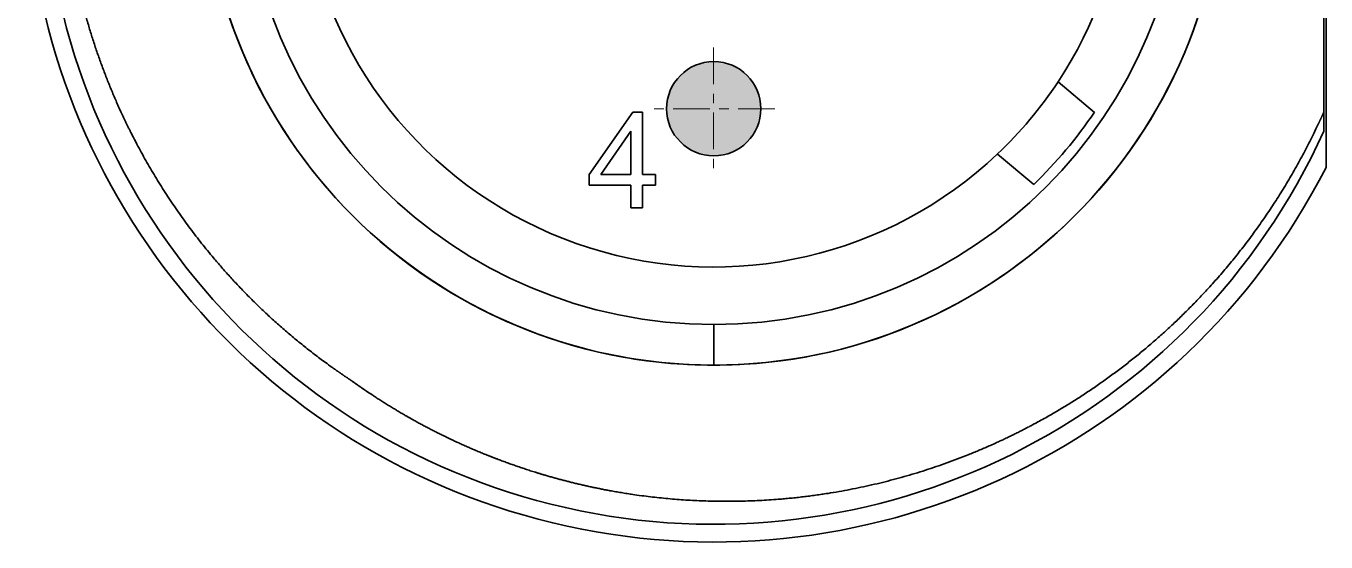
# Model space of a CAD drawing. Extents: x 23 to 417, y 3 to 294.
# Drawn here: x 234.6 to 248.4, y 73.56 to 79.04 of the extents above; entities that cross this region are included whole.
import ezdxf

# ---------------------------------------------------------------- set-up
doc = ezdxf.new("R2010")
doc.units = 0
doc.linetypes.add('DASHDOT', pattern=[18.5, 12, -3, 0.5, -3])
doc.layers.get('0').update_dxf_attribs({"lineweight": 13})

# ---------------------------------------------------------------- blocks, each defined once
blk = doc.blocks.new('BLOCK2356')
at = {"color": 7, "linetype": 'DASHDOT', "lineweight": 13, "ltscale": 0.0325}
for p, q in [((142.589, 10.828), (142.589, 9.528)), ((143.239, 10.178), (141.939, 10.178))]:
    blk.add_line(p, q, dxfattribs=at)
blk = doc.blocks.new('BLOCK2362')
at = {"color": 7, "lineweight": 5}
for points in [[(143.051, 9.987), (142.236, 10.532), (142.589, 10.678), (142.398, 10.64)], [(143.051, 9.987), (142.589, 10.678), (142.943, 10.532), (142.781, 10.64)], [(143.051, 9.987), (142.089, 10.178), (142.236, 10.532), (142.127, 10.37)], [(143.051, 9.987), (142.943, 10.532), (143.089, 10.178), (143.051, 10.37)], [(143.051, 9.987), (142.236, 9.825), (142.089, 10.178), (142.127, 9.987)], [(143.051, 9.987), (142.589, 9.678), (142.236, 9.825), (142.398, 9.717)], [(143.051, 9.987), (142.943, 9.825), (142.589, 9.678), (142.781, 9.717)]]:
    blk.add_solid(points, dxfattribs=at)

msp = doc.modelspace()

# ---------------------------------------------------------------- linework, layer by layer
at = {"color": 7, "lineweight": 35, "ltscale": 0.166132}
msp.add_line((248.397, 77.537), (248.397, 84.182), dxfattribs=at)
at = {"color": 7, "lineweight": 35, "ltscale": 0.141798}
msp.add_line((248.374, 83.797), (248.374, 78.125), dxfattribs=at)
at = {"color": 7, "lineweight": 35, "ltscale": 0.012574}
for p, q in [((245.553, 78.445), (245.938, 78.121)), ((244.91, 77.679), (245.295, 77.355))]:
    msp.add_line(p, q, dxfattribs=at)
at = {"color": 7, "lineweight": 35, "ltscale": 0.020132}
msp.add_line((240.575, 77.463), (241.039, 78.122), dxfattribs=at)
at = {"color": 7, "lineweight": 35, "ltscale": 0.002547}
msp.add_line((241.039, 78.122), (241.14, 78.122), dxfattribs=at)
at = {"color": 7, "lineweight": 35, "ltscale": 0.01646}
msp.add_line((241.14, 78.122), (241.14, 77.463), dxfattribs=at)
at = {"color": 7, "lineweight": 35, "ltscale": 0.005078}
msp.add_line((248.374, 77.922), (248.374, 78.125), dxfattribs=at)
at = {"color": 7, "lineweight": 35, "ltscale": 0.013943}
msp.add_line((241.016, 77.922), (240.698, 77.463), dxfattribs=at)
at = {"color": 7, "lineweight": 35, "ltscale": 0.011453}
msp.add_line((241.016, 77.463), (241.016, 77.922), dxfattribs=at)
at = {"color": 7, "lineweight": 35, "ltscale": 0.002859}
for p, q in [((240.575, 77.349), (240.575, 77.463)), ((241.278, 77.463), (241.278, 77.349))]:
    msp.add_line(p, q, dxfattribs=at)
at = {"color": 7, "lineweight": 35, "ltscale": 0.007953}
msp.add_line((240.698, 77.463), (241.016, 77.463), dxfattribs=at)
at = {"color": 7, "lineweight": 35, "ltscale": 0.00343}
for p, q in [((241.14, 77.463), (241.278, 77.463)), ((241.278, 77.349), (241.14, 77.349))]:
    msp.add_line(p, q, dxfattribs=at)
at = {"color": 7, "lineweight": 35, "ltscale": 0.011019}
msp.add_line((241.016, 77.349), (240.575, 77.349), dxfattribs=at)
at = {"color": 7, "lineweight": 35, "ltscale": 0.006081}
for p, q in [((241.016, 77.106), (241.016, 77.349)), ((241.14, 77.349), (241.14, 77.106))]:
    msp.add_line(p, q, dxfattribs=at)
at = {"color": 7, "lineweight": 35, "ltscale": 0.003119}
msp.add_line((241.14, 77.106), (241.016, 77.106), dxfattribs=at)
at = {"color": 7, "lineweight": 35, "ltscale": 0.010794}
msp.add_line((241.897, 75.437), (241.897, 75.869), dxfattribs=at)
at = {"color": 7, "lineweight": 35}
for centre, radius in [((241.897, 80.86), 5.422), ((241.897, 80.86), 5.422), ((241.897, 80.86), 4.991), ((241.897, 78.16), 0.5)]:
    msp.add_circle(centre, radius, dxfattribs=at)
for radius, start, end in [(7.3, 27.0751, 332.9249), (7.112, 100.4407, 335.6042), (5.423, 36.2549, 215.5165), (4.381, 326.5526, 436.807), (5.423, 216.2731, 395.5317), (4.381, 191.5526, 313.4474), (4.381, 313.4474, 326.5526), (4.881, 314.121, 325.879)]:
    msp.add_arc((241.897, 80.86), radius, start, end, dxfattribs=at)
for points, knots in [([(240.608, 87.854), (240.48, 87.828), (240.353, 87.799), (240.227, 87.767), (239.978, 87.698), (239.733, 87.618), (239.613, 87.575), (239.266, 87.445), (238.923, 87.288), (238.702, 87.176), (238.376, 86.992), (238.053, 86.78), (237.951, 86.71), (237.752, 86.566), (237.554, 86.409), (237.457, 86.328), (237.173, 86.081), (236.9, 85.81), (236.729, 85.624), (236.397, 85.227), (236.101, 84.8), (235.964, 84.582), (235.711, 84.131), (235.5, 83.659), (235.405, 83.417), (235.239, 82.927), (235.118, 82.426), (235.07, 82.173), (234.979, 81.535), (234.962, 80.887), (234.979, 80.504), (235.053, 79.862), (235.199, 79.237), (235.269, 78.99), (235.432, 78.504), (235.64, 78.033), (235.756, 77.802), (236.132, 77.13), (236.598, 76.519), (236.946, 76.141), (237.382, 75.748), (237.858, 75.405), (237.921, 75.36), (237.985, 75.317), (238.049, 75.274)], [0, 0, 0, 0, 0, 0, 1.080971, 1.080971, 1.080971, 2.137298, 2.137298, 2.137298, 4.133591, 4.133591, 4.133591, 5.056653, 5.056653, 5.056653, 5.95524, 5.95524, 5.95524, 7.723277, 7.723277, 7.723277, 9.478906, 9.478906, 9.478906, 11.242148, 11.242148, 11.242148, 13.002005, 13.002005, 13.002005, 15.646111, 15.646111, 15.646111, 17.405536, 17.405536, 17.405536, 19.168303, 19.168303, 19.168303, 22.691031, 22.691031, 22.691031, 23.222583, 23.222583, 23.222583, 23.222583, 23.222583, 23.222583]), ([(238.049, 75.274), (238.152, 75.201), (238.257, 75.129), (238.362, 75.06), (238.573, 74.93), (238.791, 74.808), (238.899, 74.751), (239.112, 74.645), (239.336, 74.545), (239.446, 74.499), (239.664, 74.413), (239.894, 74.334), (240.007, 74.297), (240.236, 74.23), (240.475, 74.17), (240.595, 74.143), (240.953, 74.071), (241.326, 74.022), (241.577, 74), (242.326, 73.97), (243.092, 74.045), (243.596, 74.141), (244.458, 74.392), (245.276, 74.782), (245.612, 74.972), (246.476, 75.545), (247.226, 76.271), (247.639, 76.779), (248.013, 77.364), (248.312, 77.991), (248.333, 78.035), (248.354, 78.08), (248.374, 78.125)], [0, 0, 0, 0, 0, 0, 1.153996, 1.153996, 1.153996, 2.247373, 2.247373, 2.247373, 3.250389, 3.250389, 3.250389, 4.184358, 4.184358, 4.184358, 5.09247, 5.09247, 5.09247, 6.856289, 6.856289, 6.856289, 10.305067, 10.305067, 10.305067, 12.85039, 12.85039, 12.85039, 17.097864, 17.097864, 17.097864, 17.422788, 17.422788, 17.422788, 17.422788, 17.422788, 17.422788])]:
    msp.add_open_spline(points, degree=5, knots=knots, dxfattribs=at)

# ---------------------------------------------------------------- block references
at = {"lineweight": 0}
for name in ['BLOCK2356', 'BLOCK2362']:
    msp.add_blockref(name, (99.307, 67.981), dxfattribs=at)

doc.saveas('drawing.dxf')
